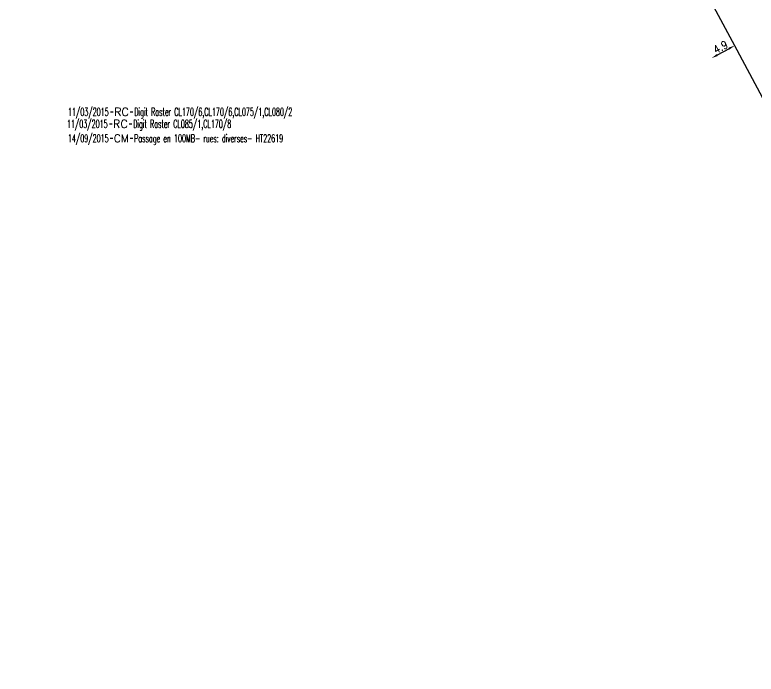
# Model space of a CAD drawing. Header units: millimetres. Extents: x 150998 to 151977, y 126997 to 128005.
# Drawn here: x 150999.9 to 151138.9, y 127133.1 to 127256.8 of the extents above; entities that cross this region are included whole.
import ezdxf
from ezdxf.enums import TextEntityAlignment as Align

# ---------------------------------------------------------------- set-up
doc = ezdxf.new("R2010")
doc.units = ezdxf.units.MM
doc.header["$PDMODE"] = 34
doc.linetypes.add('L_100_AP', pattern=[14, 10, -1.5, 1, -1.5])
doc.layers.get('0').update_dxf_attribs({"linetype": 'CONTINUOUS'})
doc.layers.get('DEFPOINTS').update_dxf_attribs({"linetype": 'CONTINUOUS'})
doc.layers.add('L_140', color=3, linetype='CONTINUOUS')
doc.layers.add('L_910', color=7, linetype='CONTINUOUS')
doc.styles.get("Standard").update_dxf_attribs({"font": 'romans.shx', "width": 0.85})
doc.dimstyles.get("Standard").update_dxf_attribs({"dimtxt": 1.5, "dimasz": 1.2, "dimexe": 0.625, "dimexo": 0.625, "dimgap": 0.25, "dimtad": 1, "dimdec": 1, "dimzin": 0, "dimdsep": 46, "dimtxsty": 'Standard', "dimcen": -0.5, "dimadec": 0, "dimazin": 0, "dimtfac": 1, "dimtdec": 1, "dimtmove": 0, "dimatfit": 3, "dimfxl": 0, "dimtolj": 1, "dimtzin": 0, "dimarcsym": 0})

# ---------------------------------------------------------------- blocks, each defined once
blk = doc.blocks.new('*D327')
at = {"layer": 'DEFPOINTS', "color": 0, "linetype": 'Continuous', "transparency": 16777216}
for p in [(151134.83, 127250.99), (151130.52, 127248.66), (151130.52, 127248.66)]:
    blk.add_point(p, dxfattribs=at)
at = {"layer": 'L_140', "color": 0, "linetype": 'Continuous', "lineweight": -2, "transparency": 16777216}
blk.add_line((151133.78, 127250.42), (151131.58, 127249.23), dxfattribs=at)
at = {"layer": 'L_140', "color": 0, "linetype": 'Continuous', "transparency": 16777216}
for points in [[(151133.68, 127250.6), (151133.87, 127250.25), (151134.83, 127250.99)], [(151131.48, 127249.41), (151131.67, 127249.05), (151130.52, 127248.66)]]:
    blk.add_solid(points, dxfattribs=at)
at = {"layer": 'L_140', "color": 0, "linetype": 'Continuous', "transparency": 16777216, "insert": (151132.2, 127250.71), "char_height": 1.5, "attachment_point": 5, "rotation": 28.457}
blk.add_mtext('\\A1;4.9', dxfattribs=at)
blk = doc.blocks.new('GIS_MODF')
at = {"color": 0, "linetype": 'Continuous', "flags": 128}
for points in [[(-2.18, -0.01), (-1.68, -0.01)], [(1.52, -0.01), (2.02, -0.01)]]:
    blk.add_lwpolyline(points, dxfattribs=at)
at = {"color": 0, "linetype": 'Continuous', "width": 0.5}
blk.add_attdef('DATE', text='', height=1.5, dxfattribs=at).set_placement((-2.5, -0.8), align=Align.RIGHT)
at = {"color": 0, "linetype": 'Continuous', "width": 1.771291}
blk.add_attdef('USER', text='', height=1.5, dxfattribs=at).set_placement((-1.51, -0.8), (1.28, -0.8), align=Align.FIT)
at = {"color": 0, "linetype": 'Continuous', "width": 0.5}
blk.add_attdef('DESC', (2.29, -0.8), '', height=1.5, dxfattribs=at)

msp = doc.modelspace()

# ---------------------------------------------------------------- linework, layer by layer
at = {"layer": 'L_140', "linetype": 'L_100_AP', "flags": 128}
msp.add_lwpolyline([(151000, 127502.39, 0.25, 0.25, 0), (151001.58, 127499.38, 0.25, 0.25, 0), (151008.96, 127485.73, 0.25, 0.25, 0), (151023.99, 127457.64, 0.25, 0.25, 0), (151036.43, 127434.37, 0.25, 0.25, 0), (151039.86, 127427.93, 0.25, 0.25, 0), (151049.31, 127410.19, 0.25, 0.25, 0), (151055.28, 127400.09, 0.25, 0.25, 0), (151074.53, 127362.59, 0.25, 0.25, 0), (151076.37, 127359.24, 0.25, 0.25, 0), (151080.34, 127352.52, 0.25, 0.25, 0), (151099.94, 127316.01, 0.25, 0.25, 0), (151104.45, 127307.74, 0.25, 0.25, 0), (151105.36, 127306.06, 0.25, 0.25, 0), (151113.89, 127289.92, 0.25, 0.25, 0), (151126.93, 127265.66, 0.25, 0.25, 0), (151126.93, 127265.66, 0.25, 0.25, 0), (151134.83, 127250.99, 0.25, 0.25, 0), (151153.95, 127215.24, 0.25, 0.25, 0), (151220.56, 127090.75, 0.25, 0.25, 0), (151220.56, 127090.75, 0.25, 0.25, 0), (151222.34, 127087.39, 0.25, 0.25, 0), (151221.22, 127083.87, 0.25, 0.25, 0), (151218.39, 127082.43, 0.25, 0.25, 0), (151217.52, 127081.99, 0.25, 0.25, 0), (151212.15, 127079.27, 0.25, 0.25, 0), (151205.66, 127075.83, 0.25, 0.25, 0), (151173.09, 127058.52, 0.25, 0.25, 0), (151164.92, 127054.37, 0.25, 0.25, 0), (151144.45, 127043.98, 0.25, 0.25, 0), (151124.93, 127035.51, 0.25, 0.25, 0), (151109.5, 127029.15, 0.25, 0.25, 0), (151089.33, 127021.09, 0.25, 0.25, 0), (151054.8, 127007.13, 0.25, 0.25, 0), (151050.83, 127005.52, 0, 0, 0)], format="xyseb", dxfattribs=at)

# ---------------------------------------------------------------- block references
at = {"layer": 'L_910'}
ref = msp.add_blockref('GIS_MODF', (151019.98, 127238.61), dxfattribs=at)
ref.add_attrib('DATE', '11/03/2015', dxfattribs={"layer": '0', "color": 0, "linetype": 'Continuous', "height": 1.5, "width": 0.5}).set_placement((151017.48, 127237.81), align=Align.RIGHT)
ref.add_attrib('USER', 'RC', dxfattribs={"layer": '0', "color": 0, "linetype": 'Continuous', "height": 1.5, "width": 0.99919}).set_placement((151018.48, 127237.81), (151021.26, 127237.81), align=Align.FIT)
ref.add_attrib('DESC', 'Digit Raster CL170/6,CL170/6,CL075/1,CL080/2', (151022.27, 127237.81), dxfattribs={"layer": '0', "color": 0, "linetype": 'Continuous', "height": 1.5, "width": 0.5})
ref = msp.add_blockref('GIS_MODF', (151019.78, 127236.36), dxfattribs=at)
ref.add_attrib('DATE', '11/03/2015', dxfattribs={"layer": '0', "color": 0, "linetype": 'Continuous', "height": 1.5, "width": 0.5}).set_placement((151017.28, 127235.56), align=Align.RIGHT)
ref.add_attrib('USER', 'RC', dxfattribs={"layer": '0', "color": 0, "linetype": 'Continuous', "height": 1.5, "width": 0.99919}).set_placement((151018.27, 127235.56), (151021.06, 127235.56), align=Align.FIT)
ref.add_attrib('DESC', 'Digit Raster CL085/1,CL170/8', (151022.07, 127235.56), dxfattribs={"layer": '0', "color": 0, "linetype": 'Continuous', "height": 1.5, "width": 0.5})
ref = msp.add_blockref('GIS_MODF', (151019.96, 127233.65), dxfattribs=at)
ref.add_attrib('DATE', '14/09/2015', dxfattribs={"layer": '0', "color": 0, "linetype": 'Continuous', "height": 1.5, "width": 0.5}).set_placement((151017.46, 127232.85), align=Align.RIGHT)
ref.add_attrib('USER', 'CM', dxfattribs={"layer": '0', "color": 0, "linetype": 'Continuous', "height": 1.5, "width": 0.950449}).set_placement((151018.46, 127232.85), (151021.24, 127232.85), align=Align.FIT)
ref.add_attrib('DESC', 'Passage en 100MB- rues: diverses- HT22619', (151022.25, 127232.85), dxfattribs={"layer": '0', "color": 0, "linetype": 'Continuous', "height": 1.5, "width": 0.5})

# ---------------------------------------------------------------- dimensions: what is measured, and where the dimension line sits
at = {"layer": 'L_140', "linetype": 'Continuous'}
dim = msp.add_linear_dim(base=(151130.52, 127248.66), p1=(151134.83, 127250.99), p2=(151130.52, 127248.66), angle=28.457, dimstyle='Standard', dxfattribs=at)
dim.commit()
dim.dimension.update_dxf_attribs({"geometry": '*D327', "text_midpoint": (151132.68, 127249.83), "dimtype": 160})

doc.saveas('drawing.dxf')
